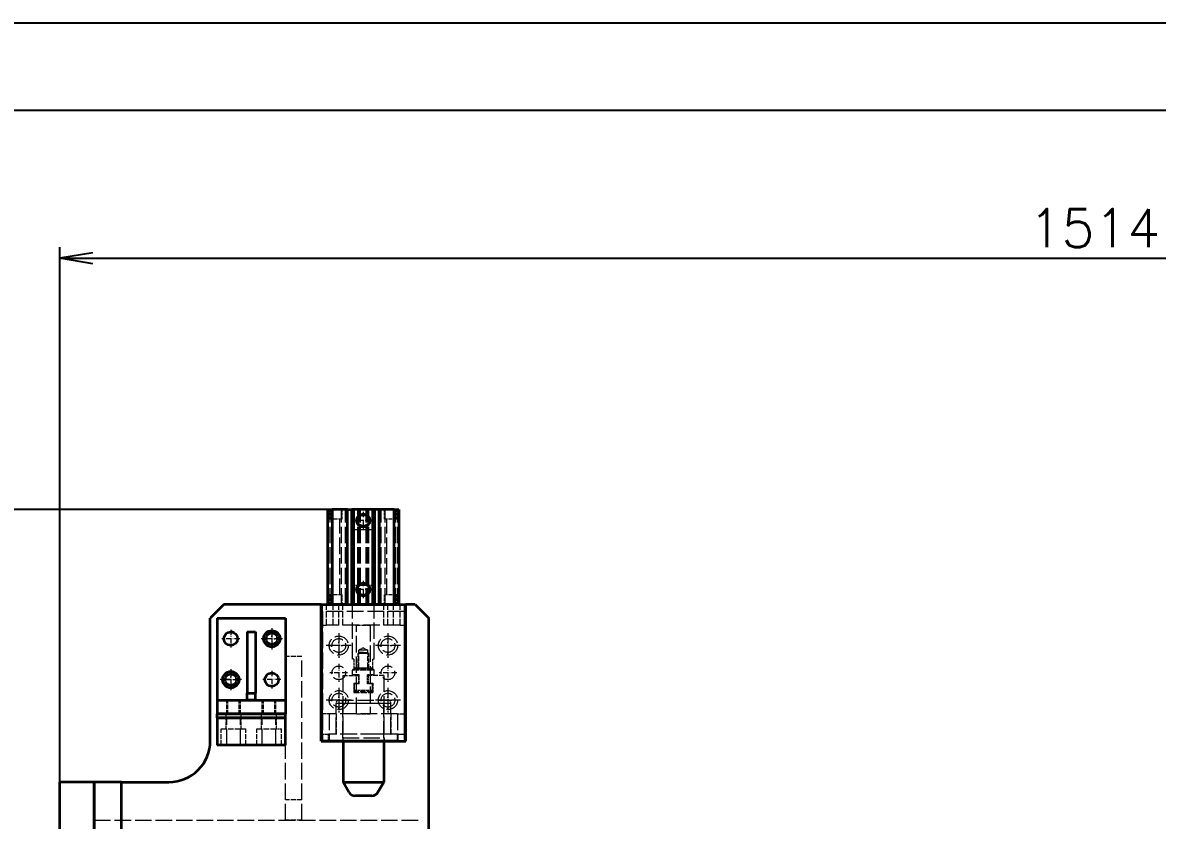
# Model space of a CAD drawing. Extents: x 0 to 18500, y -51 to 3802.
# Drawn here: x 1133 to 1964, y 3217 to 3802 of the extents above; entities that cross this region are included whole.
import ezdxf

# ---------------------------------------------------------------- set-up
doc = ezdxf.new("R2010")
doc.units = 0
doc.header["$MEASUREMENT"] = 0
for name, pattern in [('CENTER-HOKUTO', [23, 20, -1, 1, -1]), ('DASHDOT', [18.5, 12, -3, 0.5, -3]), ('DASHED', [15, 12, -3]), ('HIDDEN-HOKUTO', [3.8, 2.5, -1.3])]:
    doc.linetypes.add(name, pattern=pattern)
doc.layers.get('0').update_dxf_attribs({"linetype": 'CONTINUOUS'})
doc.layers.get('DEFPOINTS').update_dxf_attribs({"linetype": 'CONTINUOUS'})
for name, color, linetype in [('AM_7', 2, 'CENTER-HOKUTO'), ('AM_HID', 1, 'HIDDEN-HOKUTO'), ('AM_VIS', 7, 'CONTINUOUS'), ('WORD_DIM', 253, 'CONTINUOUS')]:
    doc.layers.add(name, color=color, linetype=linetype)
doc.styles.get("Standard").update_dxf_attribs({"font": 'romans.shx', "bigfont": 'bigfont.shx'})
doc.dimstyles.new('1-8', dxfattribs={"dimscale": 8, "dimtxt": 3.5, "dimasz": 3, "dimexe": 1, "dimexo": 0, "dimgap": 1, "dimtad": 3, "dimdsep": 46, "dimtxsty": 'Standard', "dimblk1": 'OPEN', "dimblk2": 'OPEN', "dimsah": 1, "dimcen": 0, "dimclrd": 256, "dimclre": 256, "dimclrt": 3, "dimadec": 0, "dimazin": 0, "dimtfac": 1, "dimtmove": 0, "dimatfit": 3, "dimldrblk": 'OPEN', "dimfxl": 0, "dimtolj": 1, "dimtzin": 0, "dimarcsym": 0})

# ---------------------------------------------------------------- blocks, each defined once
blk = doc.blocks.new('_OPEN')
at = {"color": 0}
for p, q in [((-1, 0.167), (0, 0)), ((-1, -0.167), (0, 0)), ((0, 0), (-1, 0))]:
    blk.add_line(p, q, dxfattribs=at)
blk = doc.blocks.new('*D1559')
at = {"layer": 'DEFPOINTS', "color": 0, "linetype": 'Continuous'}
for p in [(2674.63, 3629.1), (1160.63, 3245.49), (2674.63, 3245.49)]:
    blk.add_point(p, dxfattribs=at)
at = {"layer": 'WORD_DIM', "linetype": 'Continuous', "lineweight": -2}
for p, q in [((1160.63, 3245.49), (1160.63, 3637.1)), ((2674.63, 3245.49), (2674.63, 3637.1)), ((1184.63, 3629.1), (2650.63, 3629.1))]:
    blk.add_line(p, q, dxfattribs=at)
at = {"layer": 'WORD_DIM', "linetype": 'Continuous', "lineweight": -2, "xscale": 24, "yscale": 24, "zscale": 24, "rotation": 180}
blk.add_blockref('_OPEN', (1160.63, 3629.1), dxfattribs=at)
at = {"layer": 'WORD_DIM', "linetype": 'Continuous', "lineweight": -2, "xscale": 24, "yscale": 24, "zscale": 24}
blk.add_blockref('_OPEN', (2674.63, 3629.1), dxfattribs=at)
at = {"layer": 'WORD_DIM', "color": 3, "linetype": 'Continuous', "insert": (1917.63, 3651.1), "char_height": 28, "attachment_point": 5}
blk.add_mtext('\\A1;1514', dxfattribs=at)
blk = doc.blocks.new('*D1560')
at = {"layer": 'DEFPOINTS', "color": 0, "linetype": 'Continuous'}
for p in [(1359.89, 3445), (800.9, 2345.46), (1236.62, 2345.46)]:
    blk.add_point(p, dxfattribs=at)
at = {"layer": 'WORD_DIM', "linetype": 'Continuous', "lineweight": -2}
for p, q in [((1359.89, 3445), (792.9, 3445)), ((800.9, 3421), (800.9, 2369.46)), ((1236.62, 2345.46), (792.9, 2345.46))]:
    blk.add_line(p, q, dxfattribs=at)
at = {"layer": 'WORD_DIM', "linetype": 'Continuous', "lineweight": -2, "xscale": 24, "yscale": 24, "zscale": 24}
for p, rotation in [((800.9, 3445), 90), ((800.9, 2345.46), 270)]:
    blk.add_blockref('_OPEN', p, dxfattribs=dict(at, rotation=rotation))
at = {"layer": 'WORD_DIM', "color": 3, "linetype": 'Continuous', "insert": (778.9, 2895.23), "char_height": 28, "attachment_point": 5, "rotation": 90}
blk.add_mtext('\\A1;1100', dxfattribs=at)

msp = doc.modelspace()

# ---------------------------------------------------------------- linework, layer by layer
at = {"color": 7, "lineweight": 35}
for p, q in [((1356.56812, 3375.49753), (1356.56824, 3444.99753)), ((1359.89112, 3444.99753), (1359.89099, 3375.49753)), ((1371.05811, 3375.49741), (1371.05823, 3444.99741)), ((1374.07813, 3375.49741), (1374.07825, 3444.99741)), ((1375.13062, 3375.49741), (1375.13074, 3444.99741)), ((1375.56812, 3375.49741), (1375.56824, 3444.99741)), ((1389.56812, 3375.49741), (1389.56824, 3444.99741)), ((1390.0055, 3375.49741), (1390.00562, 3444.99741)), ((1391.05811, 3375.49741), (1391.05823, 3444.99741)), ((1394.07813, 3375.49741), (1394.07825, 3444.99741)), ((1405.24524, 3375.49741), (1405.24524, 3444.99741)), ((1408.56824, 3444.99741), (1408.56812, 3375.49741)), ((1351.6239, 3375.49155), (1280.62525, 3375.49167)), ((1351.62378, 3275.49741), (1351.6239, 3375.49741)), ((1353.6239, 3375.49741), (1411.6239, 3375.49728)), ((1413.62378, 3275.49728), (1413.6239, 3375.49728)), ((1270.62513, 3275.76547), (1270.62525, 3365.49167)), ((1275.62513, 3365.49704), (1275.62513, 3305.49704)), ((1275.62513, 3365.49704), (1325.62513, 3365.49692)), ((1325.62513, 3365.49692), (1325.62513, 3305.49692)), ((1430.625, 3185.49142), (1430.62525, 3365.49142)), ((1297.62513, 3355.49704), (1297.62464, 3310.49704)), ((1303.62513, 3355.49704), (1303.62464, 3310.49704)), ((1275.62464, 3305.49704), (1325.62464, 3305.49692)), ((1275.62464, 3295.49704), (1325.62464, 3295.49692)), ((1325.62464, 3295.49692), (1275.62464, 3295.49704)), ((1325.62464, 3292.49692), (1275.62464, 3292.49704)), ((1275.62464, 3292.49704), (1325.62464, 3292.49692)), ((1325.62451, 3272.49692), (1275.62451, 3272.49704)), ((1353.62378, 3275.49741), (1411.62378, 3275.49728)), ((1407.62378, 3275.49728), (1357.62378, 3275.49741)), ((1407.32495, 3275.49728), (1357.92493, 3275.49741)), ((1367.625, 3275.49728), (1397.625, 3275.49716)), ((1367.72498, 3275.49728), (1367.72498, 3245.49728)), ((1397.52503, 3275.49716), (1397.52491, 3245.49716)), ((1160.62488, 3085.49179), (1160.625, 3245.49179)), ((1185.625, 3245.49179), (1160.625, 3245.49179)), ((1185.62513, 3245.49179), (1185.62476, 2930.49191)), ((1185.62488, 3085.49179), (1185.625, 3245.49179)), ((1205.62513, 3245.49167), (1185.62513, 3245.49179)), ((1205.62476, 2930.49179), (1205.62513, 3245.49167)), ((1205.62513, 3245.49167), (1240.35132, 3245.49167)), ((1370.57044, 3245.49728), (1397.52491, 3245.49716))]:
    msp.add_line(p, q, dxfattribs=at)
at = {"color": 7, "lineweight": 35, "ltscale": 0.083072}
for p, q in [((1356.56824, 3444.99753), (1359.89112, 3444.99753)), ((1356.56812, 3375.49753), (1359.89099, 3375.49753)), ((1405.24524, 3375.49741), (1408.56812, 3375.49741))]:
    msp.add_line(p, q, dxfattribs=at)
at = {"color": 7, "lineweight": 35, "ltscale": 0.279178}
for p, q in [((1371.05823, 3444.99741), (1359.89112, 3444.99753)), ((1371.05811, 3375.49741), (1359.89099, 3375.49753)), ((1405.24524, 3375.49741), (1394.07813, 3375.49741))]:
    msp.add_line(p, q, dxfattribs=at)
at = {"color": 7, "lineweight": 35, "ltscale": 0.0755}
for p, q in [((1371.05823, 3444.99741), (1374.07825, 3444.99741)), ((1394.07825, 3444.99741), (1391.05823, 3444.99741))]:
    msp.add_line(p, q, dxfattribs=at)
at = {"color": 7, "lineweight": 35, "ltscale": 0.026312}
for p, q in [((1375.13074, 3444.99741), (1374.07825, 3444.99741)), ((1375.13062, 3375.49741), (1374.07813, 3375.49741))]:
    msp.add_line(p, q, dxfattribs=at)
at = {"color": 7, "lineweight": 35, "ltscale": 0.010937}
for p, q in [((1375.56824, 3444.99741), (1375.13074, 3444.99741)), ((1375.56812, 3375.49741), (1375.13062, 3375.49741))]:
    msp.add_line(p, q, dxfattribs=at)
at = {"color": 7, "lineweight": 35, "ltscale": 0.35}
for p, q in [((1389.56824, 3444.99741), (1375.56824, 3444.99741)), ((1389.56812, 3375.49741), (1375.56812, 3375.49741))]:
    msp.add_line(p, q, dxfattribs=at)
at = {"color": 7, "lineweight": 35, "ltscale": 0.010934}
for p, q in [((1390.00562, 3444.99741), (1389.56824, 3444.99741)), ((1390.0055, 3375.49741), (1389.56812, 3375.49741))]:
    msp.add_line(p, q, dxfattribs=at)
at = {"color": 7, "lineweight": 35, "ltscale": 0.026315}
for p, q in [((1391.05823, 3444.99741), (1390.00562, 3444.99741)), ((1391.05811, 3375.49741), (1390.0055, 3375.49741))]:
    msp.add_line(p, q, dxfattribs=at)
at = {"color": 7, "lineweight": 35, "ltscale": 0.279175}
msp.add_line((1405.24524, 3444.99741), (1394.07825, 3444.99741), dxfattribs=at)
at = {"color": 7, "lineweight": 35, "ltscale": 0.083075}
msp.add_line((1405.24524, 3444.99741), (1408.56824, 3444.99741), dxfattribs=at)
at = {"color": 7, "lineweight": 35, "ltscale": 0.353553}
for p, q in [((1280.62525, 3375.49167), (1270.62525, 3365.49167)), ((1420.62525, 3375.49142), (1430.62525, 3365.49142))]:
    msp.add_line(p, q, dxfattribs=at)
at = {"color": 7, "lineweight": 35, "ltscale": 0.05}
for p, q in [((1351.6239, 3375.49741), (1353.6239, 3375.49741)), ((1411.6239, 3375.49728), (1413.6239, 3375.49728)), ((1275.62451, 3274.49704), (1275.62451, 3272.49704)), ((1325.62451, 3272.49692), (1325.62464, 3274.49692)), ((1351.62378, 3275.49741), (1353.62378, 3275.49741)), ((1411.62378, 3275.49728), (1413.62378, 3275.49728))]:
    msp.add_line(p, q, dxfattribs=at)
at = {"color": 7, "lineweight": 35, "ltscale": 0.075504}
for p, q in [((1371.05811, 3375.49741), (1374.07825, 3375.49741)), ((1394.07825, 3375.49741), (1391.05811, 3375.49741))]:
    msp.add_line(p, q, dxfattribs=at)
at = {"color": 7, "lineweight": 35, "ltscale": 0.175015}
msp.add_line((1420.62525, 3375.49142), (1413.62464, 3375.49142), dxfattribs=at)
at = {"color": 7, "lineweight": 35, "ltscale": 0.15}
for p, q in [((1297.62513, 3355.49704), (1303.62513, 3355.49704)), ((1297.62464, 3310.49704), (1303.62464, 3310.49704)), ((1303.62464, 3305.49704), (1297.62464, 3305.49704))]:
    msp.add_line(p, q, dxfattribs=at)
at = {"color": 7, "lineweight": 35, "ltscale": 0.25}
for p, q in [((1275.62464, 3305.49704), (1275.62464, 3295.49704)), ((1325.62464, 3305.49692), (1325.62464, 3295.49692))]:
    msp.add_line(p, q, dxfattribs=at)
at = {"color": 7, "lineweight": 35, "ltscale": 0.125}
for p, q in [((1297.62464, 3305.49704), (1297.62464, 3310.49704)), ((1303.62464, 3305.49704), (1303.62464, 3310.49704)), ((1357.62378, 3275.49741), (1352.62378, 3275.49741)), ((1407.62378, 3275.49728), (1412.62378, 3275.49728))]:
    msp.add_line(p, q, dxfattribs=at)
at = {"color": 7, "lineweight": 35, "ltscale": 0.45}
for p, q in [((1275.62464, 3292.49704), (1275.62451, 3274.49704)), ((1325.62451, 3274.49692), (1325.62464, 3292.49692))]:
    msp.add_line(p, q, dxfattribs=at)
at = {"color": 7, "lineweight": 35, "ltscale": 0.075}
for p, q in [((1275.62464, 3292.49704), (1275.62464, 3295.49704)), ((1325.62464, 3292.49692), (1325.62464, 3295.49692))]:
    msp.add_line(p, q, dxfattribs=at)
at = {"color": 7, "lineweight": 35, "ltscale": 0.071136}
msp.add_line((1367.72498, 3245.49728), (1370.57044, 3245.49728), dxfattribs=at)
at = {"color": 7, "lineweight": 35, "ltscale": 0.216506}
msp.add_line((1372.05506, 3237.99728), (1367.72498, 3245.49728), dxfattribs=at)
at = {"color": 7, "lineweight": 35, "ltscale": 0.216503}
msp.add_line((1393.19483, 3237.99728), (1397.52491, 3245.49716), dxfattribs=at)
at = {"color": 7, "lineweight": 35, "ltscale": 0.023642}
msp.add_line((1377.33081, 3235.49728), (1376.38513, 3235.49728), dxfattribs=at)
at = {"color": 7, "lineweight": 35, "ltscale": 0.288345}
msp.add_line((1388.86463, 3235.49728), (1377.33081, 3235.49728), dxfattribs=at)
at = {"color": 7, "lineweight": 35}
for centre, radius in [((1382.56812, 3436.99741), 4.86499), ((1382.56824, 3436.99741), 4.285), ((1382.56812, 3386.49741), 4.86499), ((1382.56812, 3386.49741), 4.285), ((1285.62513, 3350.49704), 5), ((1315.62513, 3350.49692), 6), ((1315.62525, 3350.49155), 4.188), ((1285.62513, 3320.49704), 6), ((1285.62525, 3320.49167), 4.188), ((1315.62513, 3320.49692), 5)]:
    msp.add_circle(centre, radius, dxfattribs=at)
for centre, radius, start, end in [((1285.62525, 3350.49167), 5, 61.3824183, 89.99992737), ((1240.35132, 3275.76547), 30.27382, 269.99992919, 359.99992955), ((1376.38513, 3240.49728), 5, 209.99990703, 269.99990187), ((1388.86463, 3240.49728), 5, 269.99990187, 329.99990354)]:
    msp.add_arc(centre, radius, start, end, dxfattribs=at)
at = {"layer": 'AM_7', "color": 2, "linetype": 'DASHDOT', "lineweight": 13, "ltscale": 0.316226}
for p, q in [((1382.56812, 3443.32199), (1382.56812, 3430.67294)), ((1388.8927, 3436.99741), (1376.24366, 3436.99741)), ((1382.56812, 3392.82199), (1382.56812, 3380.17294)), ((1388.89258, 3386.49741), (1376.24353, 3386.49741))]:
    msp.add_line(p, q, dxfattribs=at)
at = {"layer": 'AM_7', "color": 2, "linetype": 'DASHDOT', "lineweight": 13, "ltscale": 0.325}
for p, q in [((1285.62513, 3356.99704), (1285.62513, 3343.99704)), ((1292.12513, 3350.49704), (1279.12513, 3350.49704)), ((1364.62525, 3331.99203), (1364.62525, 3318.99203)), ((1364.62549, 3331.99741), (1364.62549, 3318.99741)), ((1400.62549, 3331.99728), (1400.62549, 3318.99728)), ((1315.62513, 3326.99692), (1315.62513, 3313.99692)), ((1371.12525, 3325.49203), (1358.12525, 3325.49203)), ((1371.12549, 3325.49741), (1358.12549, 3325.49741)), ((1407.12549, 3325.49728), (1394.12549, 3325.49728)), ((1322.12513, 3320.49692), (1309.12513, 3320.49692))]:
    msp.add_line(p, q, dxfattribs=at)
at = {"layer": 'AM_7', "color": 2, "linetype": 'DASHDOT', "lineweight": 13, "ltscale": 0.389999}
for p, q in [((1315.62513, 3358.29697), (1315.62513, 3342.69699)), ((1323.42517, 3350.49692), (1307.8252, 3350.49692)), ((1293.42505, 3320.49704), (1277.82508, 3320.49704))]:
    msp.add_line(p, q, dxfattribs=at)
at = {"layer": 'AM_7', "color": 2, "linetype": 'DASHDOT', "lineweight": 13, "ltscale": 0.27222}
for p, q in [((1315.62525, 3355.936), (1315.62525, 3345.04721)), ((1321.06958, 3350.49155), (1310.18079, 3350.49155)), ((1285.62525, 3325.936), (1285.62525, 3315.04721)), ((1291.06958, 3320.49167), (1280.18079, 3320.49167))]:
    msp.add_line(p, q, dxfattribs=at)
at = {"layer": 'AM_7', "color": 2, "linetype": 'DASHDOT', "lineweight": 13, "ltscale": 0.454999}
for p, q in [((1364.62525, 3354.59201), (1364.62525, 3336.39206)), ((1373.72522, 3345.49203), (1355.52527, 3345.49203)), ((1409.72522, 3345.49191), (1391.52527, 3345.49191)), ((1364.62513, 3314.59201), (1364.62513, 3296.39206))]:
    msp.add_line(p, q, dxfattribs=at)
at = {"layer": 'AM_7', "color": 2, "linetype": 'DASHDOT', "lineweight": 13, "ltscale": 0.455002}
for p, q in [((1400.62525, 3354.59201), (1400.62525, 3336.39194)), ((1400.62513, 3314.59201), (1400.62513, 3296.39194)), ((1373.72522, 3305.49203), (1355.52515, 3305.49203)), ((1409.72522, 3305.49191), (1391.52515, 3305.49191))]:
    msp.add_line(p, q, dxfattribs=at)
at = {"layer": 'AM_7', "color": 2, "linetype": 'DASHDOT', "lineweight": 13, "ltscale": 0.328442}
for p, q in [((1364.62549, 3352.06625), (1364.62549, 3338.92856)), ((1364.62537, 3312.06625), (1364.62537, 3298.92856))]:
    msp.add_line(p, q, dxfattribs=at)
at = {"layer": 'AM_7', "color": 2, "linetype": 'DASHDOT', "lineweight": 13, "ltscale": 0.328445}
for p, q in [((1400.62549, 3352.06625), (1400.62549, 3338.92844)), ((1371.19434, 3345.49741), (1358.05652, 3345.49741)), ((1407.19434, 3345.49728), (1394.05652, 3345.49728)), ((1371.19434, 3305.49741), (1358.05652, 3305.49741)), ((1407.19434, 3305.49728), (1394.05652, 3305.49728)), ((1400.62537, 3312.06625), (1400.62537, 3298.92844))]:
    msp.add_line(p, q, dxfattribs=at)
at = {"layer": 'AM_7', "color": 2, "linetype": 'DASHDOT', "lineweight": 13, "ltscale": 0.390002}
msp.add_line((1285.62513, 3328.29709), (1285.62513, 3312.69699), dxfattribs=at)
at = {"layer": 'AM_HID', "color": 1, "linetype": 'DASHED', "lineweight": 13}
for p, q in [((1357.56824, 3375.49753), (1357.56848, 3444.99753)), ((1359.06824, 3375.49753), (1359.06848, 3444.99753)), ((1359.56824, 3375.49753), (1359.56836, 3444.99753)), ((1359.81824, 3382.49753), (1359.81824, 3437.99753)), ((1359.81848, 3382.49753), (1359.81861, 3437.99753)), ((1359.89148, 3375.49753), (1359.8916, 3444.99753)), ((1365.31824, 3382.49753), (1365.31824, 3437.99753)), ((1365.31848, 3382.49741), (1365.31861, 3437.99741)), ((1366.5387, 3375.49741), (1366.53882, 3444.99741)), ((1369.5387, 3375.49741), (1369.53882, 3444.99741)), ((1370.46826, 3444.99741), (1370.46814, 3375.49741)), ((1374.66822, 3444.99741), (1374.66809, 3375.49741)), ((1378.56848, 3375.49741), (1378.56861, 3444.99741)), ((1379.56848, 3375.49741), (1379.56861, 3444.99741)), ((1380.56848, 3375.49741), (1380.56861, 3444.99741)), ((1384.56848, 3375.49741), (1384.56861, 3444.99741)), ((1385.56848, 3375.49741), (1385.56861, 3444.99741)), ((1386.56848, 3375.49741), (1386.56861, 3444.99741)), ((1390.46826, 3444.99741), (1390.46814, 3375.49741)), ((1394.66822, 3444.99741), (1394.66809, 3375.49741)), ((1395.59827, 3375.49741), (1395.59839, 3444.99741)), ((1398.59827, 3375.49741), (1398.59851, 3444.99741)), ((1399.81824, 3382.49741), (1399.81824, 3437.99741)), ((1399.81848, 3382.49741), (1399.81861, 3437.99741)), ((1405.24573, 3444.99741), (1405.24561, 3375.49741)), ((1405.31824, 3382.49741), (1405.31824, 3437.99741)), ((1405.31848, 3382.49741), (1405.31861, 3437.99741)), ((1405.56824, 3375.49741), (1405.56836, 3444.99741)), ((1406.06824, 3375.49741), (1406.06848, 3444.99741)), ((1407.56824, 3375.49741), (1407.56848, 3444.99741)), ((1374.36841, 3430.49741), (1374.36829, 3375.49741)), ((1390.76844, 3430.49741), (1390.76831, 3375.49741)), ((1374.56824, 3335.39743), (1374.56836, 3389.49741)), ((1390.56824, 3335.39743), (1390.56836, 3389.49741)), ((1352.62378, 3275.49741), (1352.6239, 3375.49741)), ((1409.6239, 3375.49728), (1355.6239, 3375.49741)), ((1412.62378, 3275.49728), (1412.6239, 3375.49728)), ((1352.62549, 3370.49741), (1352.62537, 3280.49741)), ((1412.62549, 3370.49728), (1352.62549, 3370.49741)), ((1412.62537, 3280.49728), (1412.62549, 3370.49728)), ((1409.6239, 3360.49728), (1355.6239, 3360.49741)), ((1377.62525, 3295.49741), (1377.62537, 3360.49741)), ((1387.62537, 3360.49741), (1387.62525, 3295.49741)), ((1337.62513, 3217.49155), (1337.62525, 3337.49155)), ((1367.62513, 3323.49728), (1367.625, 3275.49728)), ((1397.62513, 3323.49716), (1397.625, 3275.49716)), ((1275.62513, 3305.49704), (1325.62513, 3305.49692)), ((1363.29492, 3305.49741), (1401.9552, 3305.49728)), ((1362.625, 3280.79745), (1362.625, 3302.99741)), ((1402.625, 3302.99728), (1362.625, 3302.99741)), ((1402.625, 3302.99728), (1362.625, 3302.99741)), ((1367.625, 3277.99741), (1367.625, 3302.99741)), ((1397.625, 3302.99728), (1367.625, 3302.99741)), ((1397.625, 3302.99728), (1367.625, 3302.99741)), ((1397.625, 3277.99728), (1397.625, 3302.99728)), ((1402.625, 3280.79733), (1402.625, 3302.99728)), ((1282.62488, 3272.49704), (1282.62488, 3292.49704)), ((1292.62488, 3272.49704), (1292.62488, 3292.49704)), ((1308.62464, 3272.49704), (1308.62476, 3292.49704)), ((1318.62464, 3272.49692), (1318.62476, 3292.49692)), ((1352.6239, 3295.49741), (1352.62378, 3275.49741)), ((1407.62378, 3295.49728), (1357.62378, 3295.49741)), ((1357.62378, 3295.49741), (1357.62378, 3275.49741)), ((1407.62378, 3295.49728), (1407.62378, 3275.49728)), ((1412.6239, 3295.49728), (1412.62378, 3275.49728)), ((1407.625, 3280.49728), (1357.625, 3280.49741)), ((1408.125, 3280.49728), (1360.24646, 3280.49741)), ((1325.62513, 3217.49155), (1325.62513, 3272.49692)), ((1407.625, 3275.79733), (1357.625, 3275.79745)), ((1407.625, 3275.79733), (1357.625, 3275.79745)), ((1367.625, 3277.99741), (1397.625, 3277.99728)), ((1367.625, 3277.99741), (1397.625, 3277.99728)), ((1367.72498, 3245.49728), (1397.52491, 3245.49716)), ((1185.62513, 3217.49179), (1425.62513, 3217.49142))]:
    msp.add_line(p, q, dxfattribs=at)
at = {"layer": 'AM_HID', "color": 1, "linetype": 'DASHED', "lineweight": 13, "ltscale": 0.175}
for p, q in [((1358.06824, 3437.99753), (1358.06824, 3444.99753)), ((1358.06861, 3437.99753), (1358.06861, 3444.99753)), ((1367.06824, 3437.99753), (1367.06824, 3444.99753)), ((1367.06861, 3437.99741), (1367.06861, 3444.99741)), ((1398.06824, 3437.99741), (1398.06824, 3444.99741)), ((1398.06861, 3437.99741), (1398.06861, 3444.99741)), ((1407.06824, 3437.99741), (1407.06824, 3444.99741)), ((1407.06861, 3437.99741), (1407.06861, 3444.99741)), ((1358.06812, 3375.49753), (1358.06824, 3382.49753)), ((1358.06848, 3375.49753), (1358.06848, 3382.49753)), ((1367.06812, 3375.49753), (1367.06824, 3382.49753)), ((1367.06848, 3375.49741), (1367.06848, 3382.49741)), ((1398.06812, 3375.49741), (1398.06824, 3382.49741)), ((1398.06848, 3375.49741), (1398.06848, 3382.49741)), ((1407.06812, 3375.49741), (1407.06824, 3382.49741)), ((1407.06848, 3375.49741), (1407.06848, 3382.49741)), ((1382.56824, 3328.99741), (1375.56824, 3328.99741)), ((1375.56824, 3328.49741), (1382.56824, 3328.49741)), ((1389.56824, 3328.99741), (1382.56824, 3328.99741)), ((1382.56824, 3328.49741), (1389.56824, 3328.49741)), ((1375.62488, 3317.99728), (1375.62488, 3310.99728)), ((1389.62488, 3317.99728), (1389.62488, 3310.99728))]:
    msp.add_line(p, q, dxfattribs=at)
at = {"layer": 'AM_HID', "color": 1, "linetype": 'DASHED', "lineweight": 13, "ltscale": 0.225}
for p, q in [((1367.06824, 3437.99753), (1358.06824, 3437.99753)), ((1407.06824, 3437.99741), (1398.06824, 3437.99741)), ((1367.06824, 3382.49753), (1358.06824, 3382.49753)), ((1407.06824, 3382.49741), (1398.06824, 3382.49741))]:
    msp.add_line(p, q, dxfattribs=at)
at = {"layer": 'AM_HID', "color": 1, "linetype": 'DASHED', "lineweight": 13, "ltscale": 0.410001}
msp.add_line((1374.36841, 3430.49741), (1390.76844, 3430.49741), dxfattribs=at)
at = {"layer": 'AM_HID', "color": 1, "linetype": 'DASHED', "lineweight": 13, "ltscale": 0.199997}
for p, q in [((1382.56824, 3389.49741), (1374.56836, 3389.49741)), ((1382.625, 3327.49741), (1374.62513, 3327.49741))]:
    msp.add_line(p, q, dxfattribs=at)
at = {"layer": 'AM_HID', "color": 1, "linetype": 'DASHED', "lineweight": 13, "ltscale": 0.200003}
for p, q in [((1390.56836, 3389.49741), (1382.56824, 3389.49741)), ((1390.62513, 3327.49741), (1382.625, 3327.49741))]:
    msp.add_line(p, q, dxfattribs=at)
at = {"layer": 'AM_HID', "color": 1, "linetype": 'DASHED', "lineweight": 13, "ltscale": 0.025}
for p, q in [((1351.62439, 3371.49741), (1352.62439, 3371.49741)), ((1413.62439, 3371.49728), (1412.62439, 3371.49728)), ((1351.62439, 3364.49741), (1352.62439, 3364.49741)), ((1413.62439, 3364.49728), (1412.62439, 3364.49728)), ((1375.56824, 3335.39743), (1374.56824, 3335.39743)), ((1390.56824, 3335.39743), (1389.56824, 3335.39743)), ((1376.125, 3312.49741), (1376.125, 3311.49741)), ((1389.125, 3312.49741), (1389.125, 3311.49741)), ((1351.62427, 3288.99741), (1352.62427, 3288.99741)), ((1413.62427, 3288.99728), (1412.62427, 3288.99728)), ((1351.62427, 3281.99741), (1352.62427, 3281.99741)), ((1413.62427, 3281.99728), (1412.62427, 3281.99728))]:
    msp.add_line(p, q, dxfattribs=at)
at = {"layer": 'AM_HID', "color": 1, "linetype": 'DASHED', "lineweight": 13, "ltscale": 0.375}
for p, q in [((1352.6239, 3360.49741), (1352.62403, 3375.49741)), ((1355.6239, 3360.49741), (1355.6239, 3375.49741)), ((1360.55799, 3360.49741), (1360.55799, 3375.49741)), ((1360.55823, 3360.49741), (1360.55835, 3375.49741)), ((1364.69202, 3360.49741), (1364.69202, 3375.49741)), ((1364.69226, 3360.49741), (1364.69226, 3375.49741)), ((1367.62513, 3360.49741), (1367.62513, 3375.49741)), ((1397.62513, 3360.49741), (1397.62513, 3375.49741)), ((1400.55799, 3360.49741), (1400.55799, 3375.49741)), ((1400.55823, 3360.49728), (1400.55835, 3375.49728)), ((1404.69202, 3360.49728), (1404.69202, 3375.49728)), ((1404.69226, 3360.49728), (1404.69226, 3375.49728)), ((1409.6239, 3360.49728), (1409.6239, 3375.49728)), ((1412.6239, 3360.49728), (1412.62403, 3375.49728)), ((1362.62403, 3295.49741), (1362.62403, 3280.49741)), ((1402.62403, 3295.49728), (1402.62403, 3280.49728))]:
    msp.add_line(p, q, dxfattribs=at)
at = {"layer": 'AM_HID', "color": 1, "linetype": 'DASHED', "lineweight": 13, "ltscale": 0.074997}
msp.add_line((1352.62403, 3375.49741), (1355.6239, 3375.49741), dxfattribs=at)
at = {"layer": 'AM_HID', "color": 1, "linetype": 'DASHED', "lineweight": 13, "ltscale": 0.075003}
msp.add_line((1409.6239, 3375.49728), (1412.62403, 3375.49728), dxfattribs=at)
at = {"layer": 'AM_HID', "color": 1, "linetype": 'DASHED', "lineweight": 13, "ltscale": 0.075}
for p, q in [((1352.6239, 3360.49741), (1355.6239, 3360.49741)), ((1409.6239, 3360.49728), (1412.6239, 3360.49728)), ((1282.12476, 3292.49704), (1282.12476, 3295.49704)), ((1293.12476, 3292.49704), (1293.12476, 3295.49704)), ((1308.12476, 3292.49704), (1308.12476, 3295.49704)), ((1319.12476, 3292.49692), (1319.12476, 3295.49692))]:
    msp.add_line(p, q, dxfattribs=at)
at = {"layer": 'AM_HID', "color": 1, "linetype": 'DASHED', "lineweight": 13, "ltscale": 0.25}
for p, q in [((1377.62537, 3360.49741), (1387.62537, 3360.49741)), ((1282.62488, 3295.49704), (1282.62488, 3305.49704)), ((1283.43677, 3295.49704), (1283.43677, 3305.49704)), ((1291.81275, 3295.49704), (1291.81275, 3305.49704)), ((1292.62488, 3295.49704), (1292.62488, 3305.49704)), ((1308.62476, 3295.49704), (1308.62476, 3305.49704)), ((1309.43689, 3295.49704), (1309.43689, 3305.49704)), ((1317.81287, 3295.49692), (1317.81299, 3305.49692)), ((1318.62476, 3295.49692), (1318.62476, 3305.49692)), ((1377.62525, 3295.49741), (1387.62525, 3295.49741))]:
    msp.add_line(p, q, dxfattribs=at)
at = {"layer": 'AM_HID', "color": 1, "linetype": 'DASHED', "lineweight": 13, "ltscale": 0.028284}
msp.add_line((1379.54505, 3340.49741), (1378.74512, 3339.69736), dxfattribs=at)
at = {"layer": 'AM_HID', "color": 1, "linetype": 'DASHED', "lineweight": 13, "ltscale": 0.096997}
msp.add_line((1382.625, 3339.69736), (1378.74512, 3339.69736), dxfattribs=at)
at = {"layer": 'AM_HID', "color": 1, "linetype": 'DASHED', "lineweight": 13, "ltscale": 0.097}
for p, q in [((1382.62513, 3339.69736), (1378.74512, 3339.69736)), ((1386.50513, 3339.69736), (1382.62513, 3339.69736))]:
    msp.add_line(p, q, dxfattribs=at)
at = {"layer": 'AM_HID', "color": 1, "linetype": 'DASHED', "lineweight": 13, "ltscale": 0.279999}
for p, q in [((1378.74512, 3328.49741), (1378.74512, 3339.69736)), ((1386.50501, 3328.49741), (1386.50513, 3339.69736))]:
    msp.add_line(p, q, dxfattribs=at)
at = {"layer": 'AM_HID', "color": 1, "linetype": 'DASHED', "lineweight": 13, "ltscale": 0.093387}
for q in [(1379.33325, 3341.99741), (1385.80323, 3341.99741)]:
    msp.add_line((1382.56824, 3343.8652), q, dxfattribs=at)
at = {"layer": 'AM_HID', "color": 1, "linetype": 'DASHED', "lineweight": 13, "ltscale": 0.080875}
for p, q in [((1382.56824, 3341.99741), (1379.33325, 3341.99741)), ((1385.80323, 3341.99741), (1382.56824, 3341.99741)), ((1379.33325, 3329.26242), (1382.56824, 3329.26242)), ((1382.56824, 3329.26242), (1385.80323, 3329.26242))]:
    msp.add_line(p, q, dxfattribs=at)
at = {"layer": 'AM_HID', "color": 1, "linetype": 'DASHED', "lineweight": 13, "ltscale": 0.318375}
for p, q in [((1379.33325, 3329.26242), (1379.33325, 3341.99741)), ((1385.80323, 3329.26242), (1385.80323, 3341.99741))]:
    msp.add_line(p, q, dxfattribs=at)
at = {"layer": 'AM_HID', "color": 1, "linetype": 'DASHED', "lineweight": 13, "ltscale": 0.077002}
msp.add_line((1382.62513, 3340.49741), (1379.54505, 3340.49741), dxfattribs=at)
at = {"layer": 'AM_HID', "color": 1, "linetype": 'DASHED', "lineweight": 13, "ltscale": 0.097003}
msp.add_line((1386.50513, 3339.69736), (1382.625, 3339.69736), dxfattribs=at)
at = {"layer": 'AM_HID', "color": 1, "linetype": 'DASHED', "lineweight": 13, "ltscale": 0.076999}
msp.add_line((1382.62513, 3340.49741), (1385.70508, 3340.49741), dxfattribs=at)
at = {"layer": 'AM_HID', "color": 1, "linetype": 'DASHED', "lineweight": 13, "ltscale": 0.028286}
msp.add_line((1385.70508, 3340.49741), (1386.50513, 3339.69736), dxfattribs=at)
at = {"layer": 'AM_HID', "color": 1, "linetype": 'DASHED', "lineweight": 13, "ltscale": 0.3}
for p, q in [((1337.62525, 3337.49155), (1325.62525, 3337.49155)), ((1278.62464, 3272.49704), (1278.62464, 3284.49704)), ((1296.62464, 3272.49704), (1296.62464, 3284.49704)), ((1304.62488, 3272.49704), (1304.62488, 3284.49704)), ((1322.62488, 3272.49692), (1322.62488, 3284.49692)), ((1337.62549, 3232.49155), (1325.62549, 3232.49155)), ((1185.62513, 3205.49179), (1185.62513, 3217.49179)), ((1337.62513, 3217.49155), (1325.62513, 3217.49155))]:
    msp.add_line(p, q, dxfattribs=at)
at = {"layer": 'AM_HID', "color": 1, "linetype": 'DASHED', "lineweight": 13, "ltscale": 0.160001}
for p, q in [((1375.56824, 3335.39743), (1375.56824, 3328.99741)), ((1389.56824, 3328.99741), (1389.56824, 3335.39743))]:
    msp.add_line(p, q, dxfattribs=at)
at = {"layer": 'AM_HID', "color": 1, "linetype": 'DASHED', "lineweight": 13, "ltscale": 0.027047}
for p, q in [((1379.33325, 3329.26242), (1378.56824, 3328.49741)), ((1385.80323, 3329.26242), (1386.56824, 3328.49741))]:
    msp.add_line(p, q, dxfattribs=at)
at = {"layer": 'AM_HID', "color": 1, "linetype": 'DASHED', "lineweight": 13, "ltscale": 0.287494}
msp.add_line((1367.62513, 3323.49728), (1379.12488, 3323.49728), dxfattribs=at)
at = {"layer": 'AM_HID', "color": 1, "linetype": 'DASHED', "lineweight": 13, "ltscale": 0.035355}
for p, q in [((1375.62513, 3328.49741), (1374.62513, 3327.49741)), ((1389.62513, 3328.49741), (1390.62513, 3327.49741))]:
    msp.add_line(p, q, dxfattribs=at)
at = {"layer": 'AM_HID', "color": 1, "linetype": 'DASHED', "lineweight": 13, "ltscale": 0.2}
for p, q in [((1382.62513, 3327.49741), (1374.62513, 3327.49741)), ((1390.62513, 3327.49741), (1382.62513, 3327.49741)), ((1282.12464, 3284.49704), (1282.12476, 3292.49704)), ((1293.12464, 3284.49704), (1293.12476, 3292.49704)), ((1308.12488, 3284.49704), (1308.12488, 3292.49704)), ((1319.12488, 3284.49692), (1319.12488, 3292.49692))]:
    msp.add_line(p, q, dxfattribs=at)
at = {"layer": 'AM_HID', "color": 1, "linetype": 'DASHED', "lineweight": 13, "ltscale": 0.0875}
for p, q in [((1374.62513, 3323.99741), (1374.62513, 3327.49741)), ((1390.62513, 3323.99741), (1390.62513, 3327.49741)), ((1375.62488, 3317.99728), (1379.12488, 3317.99728)), ((1379.625, 3317.49741), (1376.125, 3317.49741)), ((1389.125, 3317.49741), (1385.625, 3317.49741)), ((1386.12488, 3317.99728), (1389.62488, 3317.99728))]:
    msp.add_line(p, q, dxfattribs=at)
at = {"layer": 'AM_HID', "color": 1, "linetype": 'DASHED', "lineweight": 13, "ltscale": 0.124997}
for p, q in [((1379.625, 3323.99741), (1374.62513, 3323.99741)), ((1357.62378, 3295.49741), (1352.6239, 3295.49741))]:
    msp.add_line(p, q, dxfattribs=at)
at = {"layer": 'AM_HID', "color": 1, "linetype": 'DASHED', "lineweight": 13, "ltscale": 0.175003}
for p, q in [((1382.56836, 3328.99741), (1375.56824, 3328.99741)), ((1382.625, 3328.49741), (1389.62513, 3328.49741))]:
    msp.add_line(p, q, dxfattribs=at)
at = {"layer": 'AM_HID', "color": 1, "linetype": 'DASHED', "lineweight": 13, "ltscale": 0.0125}
for p, q in [((1375.56824, 3328.99741), (1375.56824, 3328.49741)), ((1389.56824, 3328.49741), (1389.56824, 3328.99741))]:
    msp.add_line(p, q, dxfattribs=at)
at = {"layer": 'AM_HID', "color": 1, "linetype": 'DASHED', "lineweight": 13, "ltscale": 0.174997}
for p, q in [((1375.62513, 3328.49741), (1382.625, 3328.49741)), ((1389.56824, 3328.99741), (1382.56836, 3328.99741))]:
    msp.add_line(p, q, dxfattribs=at)
at = {"layer": 'AM_HID', "color": 1, "linetype": 'DASHED', "lineweight": 13, "ltscale": 0.1375}
for p, q in [((1379.12488, 3323.49728), (1379.12488, 3317.99728)), ((1386.12488, 3323.49728), (1386.12488, 3317.99728))]:
    msp.add_line(p, q, dxfattribs=at)
at = {"layer": 'AM_HID', "color": 1, "linetype": 'DASHED', "lineweight": 13, "ltscale": 0.1625}
for p, q in [((1379.625, 3317.49741), (1379.625, 3323.99741)), ((1385.625, 3317.49741), (1385.625, 3323.99741)), ((1382.625, 3312.49741), (1376.125, 3312.49741)), ((1382.62513, 3312.49741), (1376.12513, 3312.49741)), ((1389.125, 3312.49741), (1382.625, 3312.49741)), ((1389.12513, 3312.49741), (1382.62513, 3312.49741))]:
    msp.add_line(p, q, dxfattribs=at)
at = {"layer": 'AM_HID', "color": 1, "linetype": 'DASHED', "lineweight": 13, "ltscale": 0.125003}
for p, q in [((1390.62513, 3323.99741), (1385.625, 3323.99741)), ((1407.62378, 3295.49728), (1412.6239, 3295.49728))]:
    msp.add_line(p, q, dxfattribs=at)
at = {"layer": 'AM_HID', "color": 1, "linetype": 'DASHED', "lineweight": 13, "ltscale": 0.287506}
msp.add_line((1397.62513, 3323.49716), (1386.12488, 3323.49728), dxfattribs=at)
at = {"layer": 'AM_HID', "color": 1, "linetype": 'DASHED', "lineweight": 13, "ltscale": 0.125}
for p, q in [((1376.125, 3312.49741), (1376.125, 3317.49741)), ((1389.125, 3317.49741), (1389.125, 3312.49741)), ((1357.125, 3275.49741), (1357.125, 3280.49741)), ((1408.125, 3275.49728), (1408.125, 3280.49728))]:
    msp.add_line(p, q, dxfattribs=at)
at = {"layer": 'AM_HID', "color": 1, "linetype": 'DASHED', "lineweight": 13, "ltscale": 0.064705}
msp.add_line((1363.29492, 3305.49741), (1362.625, 3302.99741), dxfattribs=at)
at = {"layer": 'AM_HID', "color": 1, "linetype": 'DASHED', "lineweight": 13, "ltscale": 0.063464}
for p, q in [((1367.625, 3302.99741), (1367.18421, 3305.49741)), ((1397.625, 3302.99728), (1398.0658, 3305.49728))]:
    msp.add_line(p, q, dxfattribs=at)
at = {"layer": 'AM_HID', "color": 1, "linetype": 'DASHED', "lineweight": 13, "ltscale": 0.35}
msp.add_line((1375.62488, 3310.99728), (1389.62488, 3310.99728), dxfattribs=at)
at = {"layer": 'AM_HID', "color": 1, "linetype": 'DASHED', "lineweight": 13, "ltscale": 0.325}
msp.add_line((1389.125, 3311.49741), (1376.125, 3311.49741), dxfattribs=at)
at = {"layer": 'AM_HID', "color": 1, "linetype": 'DASHED', "lineweight": 13, "ltscale": 0.064704}
msp.add_line((1401.9552, 3305.49728), (1402.625, 3302.99728), dxfattribs=at)
at = {"layer": 'AM_HID', "color": 1, "linetype": 'DASHED', "lineweight": 13, "ltscale": 0.33287}
for p, q in [((1278.62464, 3284.49704), (1291.93946, 3284.49704)), ((1304.62488, 3284.49704), (1317.9397, 3284.49692))]:
    msp.add_line(p, q, dxfattribs=at)
at = {"layer": 'AM_HID', "color": 1, "linetype": 'DASHED', "lineweight": 13, "ltscale": 0.11713}
for p, q in [((1291.93946, 3284.49704), (1296.62464, 3284.49704)), ((1317.9397, 3284.49692), (1322.62488, 3284.49692))]:
    msp.add_line(p, q, dxfattribs=at)
at = {"layer": 'AM_HID', "color": 1, "linetype": 'DASHED', "lineweight": 13, "ltscale": 0.112491}
msp.add_line((1352.62537, 3280.49741), (1357.125, 3280.49741), dxfattribs=at)
at = {"layer": 'AM_HID', "color": 1, "linetype": 'DASHED', "lineweight": 13, "ltscale": 0.078036}
msp.add_line((1360.24646, 3280.49741), (1357.125, 3280.49741), dxfattribs=at)
at = {"layer": 'AM_HID', "color": 1, "linetype": 'DASHED', "lineweight": 13, "ltscale": 0.117499}
for p, q in [((1357.625, 3275.79745), (1357.625, 3280.49741)), ((1407.625, 3275.79733), (1407.625, 3280.49728))]:
    msp.add_line(p, q, dxfattribs=at)
at = {"layer": 'AM_HID', "color": 1, "linetype": 'DASHED', "lineweight": 13, "ltscale": 0.007498}
msp.add_line((1382.62513, 3280.79733), (1382.62513, 3280.49741), dxfattribs=at)
at = {"layer": 'AM_HID', "color": 1, "linetype": 'DASHED', "lineweight": 13, "ltscale": 0.499997}
msp.add_line((1382.62513, 3280.79733), (1402.625, 3280.79733), dxfattribs=at)
at = {"layer": 'AM_HID', "color": 1, "linetype": 'DASHED', "lineweight": 13, "ltscale": 0.112509}
msp.add_line((1408.125, 3280.49728), (1412.62537, 3280.49728), dxfattribs=at)
at = {"layer": 'AM_HID', "color": 1, "linetype": 'DASHED', "lineweight": 13, "ltscale": 0.010606}
msp.add_line((1357.92493, 3275.49741), (1357.625, 3275.79745), dxfattribs=at)
at = {"layer": 'AM_HID', "color": 1, "linetype": 'DASHED', "lineweight": 13, "ltscale": 0.042488}
msp.add_line((1367.625, 3277.99741), (1367.32984, 3276.3237), dxfattribs=at)
at = {"layer": 'AM_HID', "color": 1, "linetype": 'DASHED', "lineweight": 13, "ltscale": 0.042485}
msp.add_line((1397.625, 3277.99728), (1397.92005, 3276.3237), dxfattribs=at)
at = {"layer": 'AM_HID', "color": 1, "linetype": 'DASHED', "lineweight": 13, "ltscale": 0.010608}
msp.add_line((1407.32495, 3275.49728), (1407.625, 3275.79733), dxfattribs=at)
at = {"layer": 'AM_HID', "color": 1, "linetype": 'DASHED', "lineweight": 13, "ltscale": 0.003992}
msp.add_line((1376.44239, 3235.49728), (1376.28272, 3235.49826), dxfattribs=at)
at = {"layer": 'AM_HID', "color": 1, "linetype": 'DASHED', "lineweight": 13}
msp.add_lwpolyline([(1362.625, 3280.79745), (1362.55176, 3280.60092), (1362.36768, 3280.50046), (1362.36634, 3280.50009), (1362.36756, 3280.49826), (1362.37232, 3280.49741)], dxfattribs=at)
for centre, radius in [((1364.62525, 3345.49203), 7), ((1364.62549, 3345.49741), 5.053), ((1400.62525, 3345.49191), 7), ((1400.62549, 3345.49728), 5.053), ((1364.62525, 3325.49203), 5), ((1364.62549, 3325.49741), 5), ((1400.62549, 3325.49728), 5), ((1364.62513, 3305.49203), 7), ((1364.62537, 3305.49741), 5.053), ((1400.62513, 3305.49191), 7), ((1400.62537, 3305.49728), 5.053)]:
    msp.add_circle(centre, radius, dxfattribs=at)
for centre, radius, start, end in [((1285.62525, 3350.49167), 5, 241.32238959, 247.49993369), ((1315.62513, 3320.49155), 5, 241.3222803, 247.49993369), ((1402.92493, 3280.79733), 0.3, 179.99990939, 269.99275066), ((1366.344, 3276.49826), 1.00124, 272.22947369, 349.96332559), ((1398.90589, 3276.49814), 1.00124, 190.03652084, 267.76923722)]:
    msp.add_arc(centre, radius, start, end, dxfattribs=at)
at = {"layer": 'AM_VIS', "linetype": 'Continuous'}
msp.add_line((160, 3737.6), (5318.4, 3737.6), dxfattribs=at)
at = {"layer": 'WORD_DIM', "linetype": 'Continuous'}
msp.add_line((0, 3801.6), (5382.4, 3801.6), dxfattribs=at)

# ---------------------------------------------------------------- dimensions: what is measured, and where the dimension line sits
dim = msp.add_linear_dim(base=(2674.62513, 3629.09808), p1=(1160.625, 3245.49179), p2=(2674.62513, 3245.48996), dimstyle='1-8', dxfattribs=at)
dim.commit()
dim.dimension.update_dxf_attribs({"geometry": '*D1559', "text_midpoint": (1917.62506, 3651.09808)})
dim = msp.add_linear_dim(base=(800.90123, 2345.4584), p1=(1359.8916, 3444.99753), p2=(1236.6239, 2345.4584), angle=90, dimstyle='1-8', override={"dimdec": 0}, dxfattribs=at)
dim.commit()
dim.dimension.update_dxf_attribs({"geometry": '*D1560', "text_midpoint": (778.90123, 2895.22797)})

doc.saveas('drawing.dxf')
